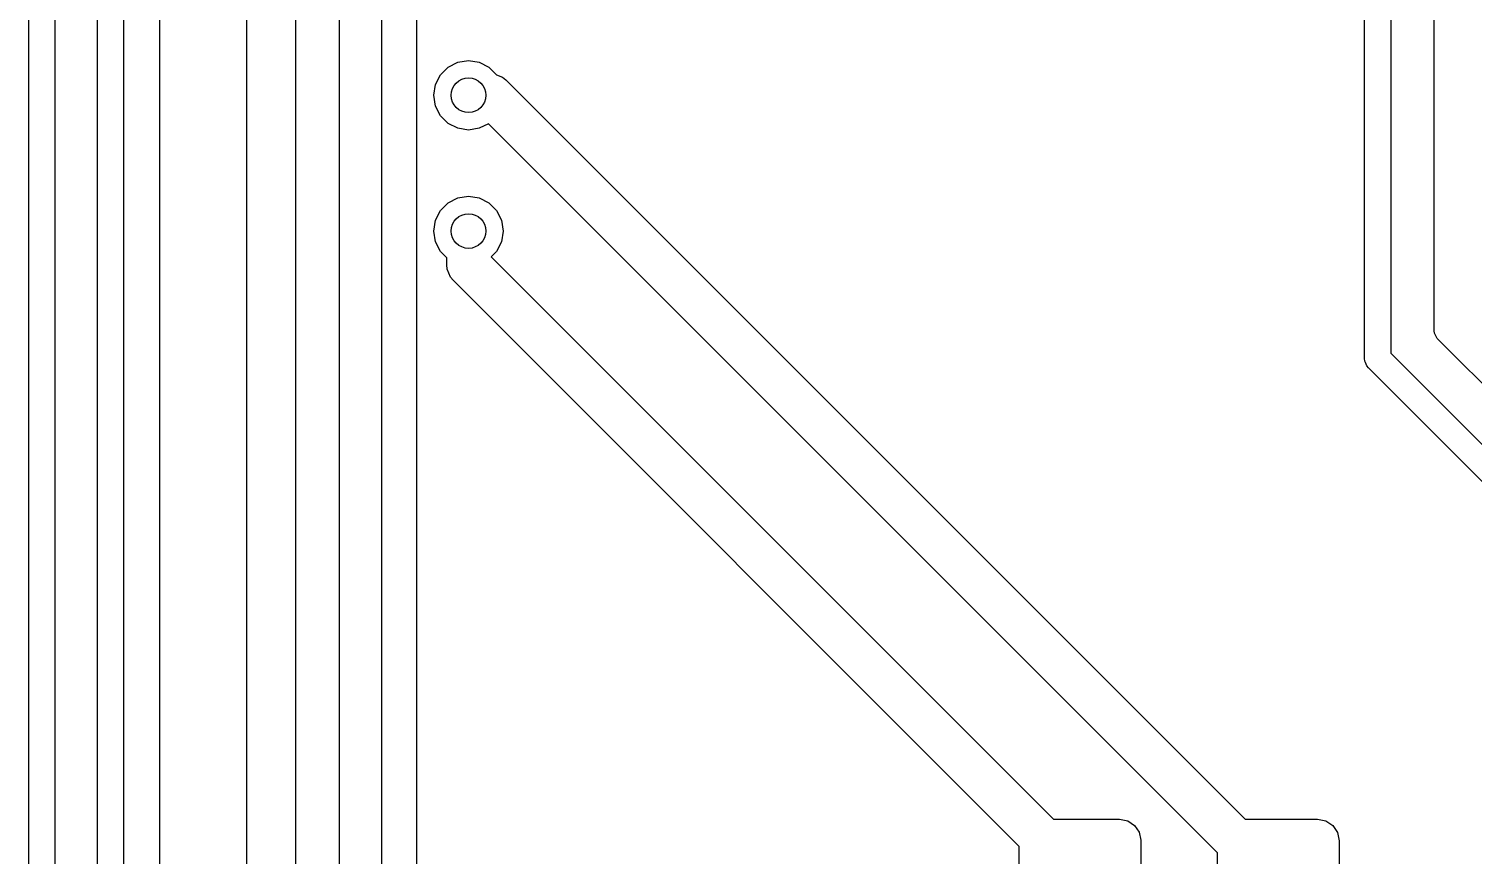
# Model space of a CAD drawing. Extents: x 0.21 to 3.39, y 0.21 to 2.59.
# Drawn here: x 1.782 to 2.437, y 1.66 to 2.035 of the extents above; entities that cross this region are included whole.
import ezdxf

# ---------------------------------------------------------------- set-up
doc = ezdxf.new("R2010")
doc.units = 0
doc.header["$MEASUREMENT"] = 0
doc.layers.add('BLACK', color=7, linetype='CONTINUOUS')

msp = doc.modelspace()

# ---------------------------------------------------------------- linework, layer by layer
at = {"layer": 'BLACK', "linetype": 'CONTINUOUS'}
for p, q in [((2.38809, 1.885), (2.38809, 2.26842)), ((2.39991, 2.26842), (2.39991, 1.88745)), ((2.41961, 1.89766), (2.41961, 2.24375)), ((1.95787, 2.20425), (1.95787, 1.50477)), ((1.94213, 1.50357), (1.94213, 2.20099)), ((1.92284, 2.189), (1.92284, 1.48901)), ((1.90316, 1.48599), (1.90316, 2.18492)), ((1.88074, 2.17894), (1.88074, 1.46106)), ((1.84137, 1.46588), (1.84137, 2.17079)), ((1.81309, 1.5062), (1.81309, 2.11855)), ((1.82491, 2.121), (1.82491, 1.49838)), ((1.78201, 1.59165), (1.78201, 2.09764)), ((1.79382, 2.10009), (1.79382, 1.59306)), ((1.97224, 2.01723), (1.97663, 2.01946)), ((1.97663, 2.01946), (1.9815, 2.02023)), ((1.9815, 2.02023), (1.98636, 2.01946)), ((1.98636, 2.01946), (1.99075, 2.01723)), ((1.96652, 2.00935), (1.96876, 2.01374)), ((1.96876, 2.01374), (1.97224, 2.01723)), ((1.99075, 2.01723), (1.99413, 2.01385)), ((1.99413, 2.01385), (1.99698, 2.01267)), ((1.99698, 2.01267), (1.99698, 2.01267)), ((1.99698, 2.01267), (1.99847, 2.01145)), ((1.96575, 2.00449), (1.96652, 2.00935)), ((1.99847, 2.01145), (2.33388, 1.67604)), ((1.96652, 1.99962), (1.96575, 2.00449)), ((1.96876, 1.99523), (1.96652, 1.99962)), ((1.97224, 1.99174), (1.96876, 1.99523)), ((1.97663, 1.98951), (1.97224, 1.99174)), ((1.9815, 1.98874), (1.97663, 1.98951)), ((1.98636, 1.98951), (1.9815, 1.98874)), ((1.99048, 1.9916), (1.98636, 1.98951)), ((2.32138, 1.6607), (1.99048, 1.9916)), ((1.96876, 1.95217), (1.97224, 1.95565)), ((1.97224, 1.95565), (1.97663, 1.95789)), ((1.97663, 1.95789), (1.9815, 1.95866)), ((1.9815, 1.95866), (1.98636, 1.95789)), ((1.98636, 1.95789), (1.99075, 1.95565)), ((1.99075, 1.95565), (1.99424, 1.95217)), ((1.96575, 1.94291), (1.96652, 1.94778)), ((1.96652, 1.94778), (1.96876, 1.95217)), ((1.99424, 1.95217), (1.99647, 1.94778)), ((1.99647, 1.94778), (1.99724, 1.94291)), ((1.96652, 1.93805), (1.96575, 1.94291)), ((1.99724, 1.94291), (1.99647, 1.93805)), ((1.96876, 1.93366), (1.96652, 1.93805)), ((1.97165, 1.93076), (1.96876, 1.93366)), ((1.99424, 1.93366), (1.99175, 1.93117)), ((1.99647, 1.93805), (1.99424, 1.93366)), ((1.97165, 1.9275), (1.97165, 1.93076)), ((1.97184, 1.92558), (1.97165, 1.9275)), ((1.99175, 1.93117), (2.24688, 1.67604)), ((1.97331, 1.92204), (1.97184, 1.92558)), ((1.97454, 1.92054), (1.97331, 1.92204)), ((1.97331, 1.92204), (1.97331, 1.92204)), ((2.23138, 1.6637), (1.97454, 1.92054)), ((2.41972, 1.89661), (2.41961, 1.89766)), ((2.42106, 1.89416), (2.41972, 1.89661)), ((2.59089, 1.72433), (2.42106, 1.89416)), ((2.39991, 1.88745), (2.57518, 1.71218)), ((2.38821, 1.88385), (2.38809, 1.885)), ((2.38846, 1.88324), (2.38821, 1.88385)), ((2.38909, 1.88172), (2.38846, 1.88324)), ((2.38982, 1.88082), (2.38909, 1.88172)), ((2.56509, 1.70555), (2.38982, 1.88082)), ((2.24688, 1.67604), (2.2769, 1.67604)), ((2.2769, 1.67604), (2.28058, 1.67531)), ((2.28058, 1.67531), (2.28369, 1.67323)), ((2.28369, 1.67323), (2.28577, 1.67012)), ((2.33388, 1.67604), (2.36666, 1.67604)), ((2.36666, 1.67604), (2.37042, 1.67529)), ((2.37042, 1.67529), (2.37362, 1.67316)), ((2.37362, 1.67316), (2.37575, 1.66997)), ((2.28577, 1.67012), (2.2865, 1.66645)), ((2.2865, 1.66645), (2.2865, 1.64725)), ((2.37575, 1.66997), (2.3765, 1.6662)), ((2.3765, 1.6662), (2.3765, 1.64553)), ((2.23138, 1.64725), (2.23138, 1.6637)), ((2.32138, 1.64553), (2.32138, 1.6607))]:
    msp.add_line(p, q, dxfattribs=at)
at = {"layer": 'BLACK'}
for centre in [(1.9815, 2.00449), (1.9815, 1.94291)]:
    msp.add_circle(centre, 0.00787, dxfattribs=at)

doc.saveas('drawing.dxf')
